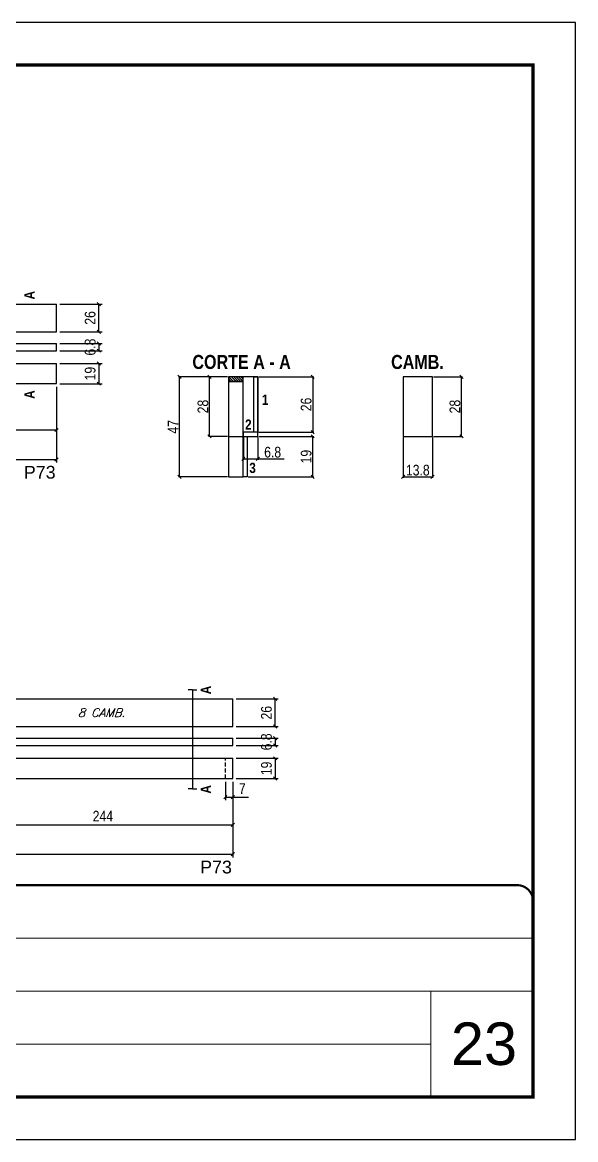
# Model space of a CAD drawing. Extents: x 3309 to 9563, y -2522 to 14608.
# Drawn here: x 7458 to 7978, y 7815 to 8865 of the extents above; entities that cross this region are included whole.
import ezdxf

# ---------------------------------------------------------------- set-up
doc = ezdxf.new("R2010")
doc.units = 0
for name, pattern in [('CONTINUO', [0]), ('DASHED', [0.75, 0.5, -0.25]), ('HIDDEN', [0.375, 0.25, -0.125])]:
    doc.linetypes.add(name, pattern=pattern)
for name, color, linetype in [('5', 5, 'Continuous'), ('COTA', 241, 'Continuous'), ('detalhes', 4, 'Continuous'), ('NOMENCLATURA', 7, 'Continuous'), ('Painéis', 200, 'Continuous'), ('SARR_2.2x7', 40, 'Continuous'), ('SARR_3.5x7', 81, 'Continuous'), ('texto', 7, 'Continuous')]:
    doc.layers.add(name, color=color, linetype=linetype)
for name, color, linetype, lineweight in [('CARIMBO', 255, 'Continuous', 9), ('Folhas', 255, 'Continuous', 9), ('SARRAFO DE PRESSAO', 251, 'DASHED', 9)]:
    doc.layers.add(name, color=color, linetype=linetype, lineweight=lineweight)
doc.layers.add('Laje_Perimetro', color=7, linetype='Continuous', plot=False)
doc.styles.add('ARIAL', font='arial.ttf')
doc.styles.add('COTA TECNICA', font='techl___.ttf', dxfattribs={"height": 10})
doc.styles.add('COTA TECNICA 2X', font='techl___.ttf', dxfattribs={"height": 10})
doc.styles.add('Romans', font='romans.shx')
doc.styles.get("Standard").update_dxf_attribs({"font": 'arial.ttf'})
doc.styles.add('TECNICA', font='techb___.ttf', dxfattribs={"height": 10})
doc.styles.add('Tecnologia', font='')
doc.styles.get('Tecnologia').set_extended_font_data('Forgotten Futurist')
doc.dimstyles.new('PAINEL', dxfattribs={"dimtxt": 10, "dimasz": 3, "dimexe": 3, "dimexo": 3, "dimgap": 3, "dimtad": 1, "dimdec": 1, "dimzin": 12, "dimdsep": 46, "dimtxsty": 'COTA TECNICA', "dimblk1": 'OBLIQUE', "dimblk2": 'OBLIQUE', "dimsah": 1, "dimcen": 0.9, "dimclrd": 4, "dimclre": 4, "dimclrt": 240, "dimadec": 1, "dimazin": 3, "dimtfac": 1, "dimtdec": 1, "dimtmove": 0, "dimatfit": 3, "dimfxl": 1, "dimtolj": 1, "dimtzin": 12, "dimarcsym": 0})
doc.dimstyles.new('SECAO', dxfattribs={"dimscale": 0.333333, "dimtxt": 5, "dimasz": 9, "dimexe": 3, "dimexo": 3, "dimgap": 3, "dimtad": 1, "dimdec": 1, "dimlfac": 0.5, "dimzin": 12, "dimdsep": 46, "dimtxsty": 'COTA TECNICA 2X', "dimblk1": 'OBLIQUE', "dimblk2": 'OBLIQUE', "dimsah": 1, "dimcen": 0.9, "dimclrd": 4, "dimclre": 4, "dimclrt": 240, "dimadec": 1, "dimazin": 3, "dimtfac": 1, "dimtdec": 1, "dimtmove": 0, "dimatfit": 3, "dimfxl": 1, "dimtolj": 1, "dimtzin": 12, "dimarcsym": 0})

# ---------------------------------------------------------------- blocks, each defined once
blk = doc.blocks.new('9999999999')
at = {"color": 30, "linetype": 'CONTINUO'}
for p, q in [((98564.6, 34230.2), (98564.6, 34429.4)), ((98564.6, 34379.6), (99584, 34379.6)), ((98564.6, 34329.8), (99488, 34329.8)), ((99584, 34329.8), (99488, 34329.8)), ((99488, 34329.8), (99488, 34230.2)), ((98564.6, 34280), (99488, 34280))]:
    blk.add_line(p, q, dxfattribs=at)
at = {"color": 30, "linetype": 'CONTINUO', "const_width": 2}
blk.add_lwpolyline([(99584, 34230.2), (99584, 34414.4, 0.414214), (99569, 34429.4), (98229, 34429.4, 0.414214), (98214, 34414.4), (98214, 34245.2, 0.414214), (98229, 34230.2), (99584, 34230.2)], format="xyb", dxfattribs=at)
at = {"layer": 'Folhas'}
blk.add_lwpolyline([(98139, 34190.2), (99624, 34190.2), (99624, 35240.2), (98139, 35240.2)], close=True, dxfattribs=at)
at = {"layer": 'Folhas', "color": 30, "const_width": 3}
blk.add_lwpolyline([(98214, 34230.2), (99584, 34230.2), (99584, 35200.2), (98214, 35200.2)], close=True, dxfattribs=at)
at = {"color": 7, "linetype": 'Continuous', "ltscale": 5, "style": 'ARIAL'}
for s, height, p in [('SKR', 15.48, (98837.7, 34393.1)), ('LEAF LOEFGREN', 15.483, (98837.7, 34343.3)), ('4°PAVIMENTO', 15.483, (98837.7, 34293.5)), ('NOVA SISTEMAS CONSTRUTIVOS', 11.059, (98263.2, 34267.2)), ('LATERAIS DE VIGAS', 15.483, (98837.7, 34243.7))]:
    blk.add_text(s, height=height, dxfattribs=at).set_placement(p)
at = {"layer": 'Folhas', "color": 7, "style": 'Tecnologia', "width": 1.5}
for s, p in [('CLIENTE:', (98573.7, 34397.2)), ('OBRA:', (98573.7, 34347.3)), ('PAVIMENTO:', (98573.7, 34297.5)), ('PROJETO:', (98573.7, 34247.7))]:
    blk.add_text(s, height=14, dxfattribs=at).set_placement(p)
blk = doc.blocks.new('_Oblique')
at = {"color": 0, "linetype": 'ByBlock', "lineweight": -2}
blk.add_line((-0.5, -0.5), (0.5, 0.5), dxfattribs=at)
blk = doc.blocks.new('*D2593')
at = {"layer": 'COTA', "color": 4, "lineweight": -2, "transparency": 16777216}
for p, q in [((7680.5, 8531.9), (7732, 8531.9)), ((7731, 8531.9), (7731, 8479.9)), ((7680.5, 8479.9), (7732, 8479.9))]:
    blk.add_line(p, q, dxfattribs=at)
at = {"layer": 'Defpoints', "color": 0, "transparency": 16777216}
for p in [(7679.5, 8531.9), (7679.5, 8479.9), (7731, 8479.9)]:
    blk.add_point(p, dxfattribs=at)
at = {"layer": 'COTA', "color": 4, "lineweight": -2, "transparency": 16777216, "xscale": 3, "yscale": 3, "zscale": 3}
for p, rotation in [((7731, 8531.9), 90), ((7731, 8479.9), 270)]:
    blk.add_blockref('_Oblique', p, dxfattribs=dict(at, rotation=rotation))
at = {"layer": 'COTA', "color": 240, "transparency": 16777216, "insert": (7724.9, 8505.9), "char_height": 10, "attachment_point": 5, "rotation": 90, "style": 'COTA TECNICA 2X'}
blk.add_mtext('\\A1;26', dxfattribs=at)
blk = doc.blocks.new('*D2594')
at = {"layer": 'COTA', "color": 4, "lineweight": -2, "transparency": 16777216}
for p, q in [((7680.5, 8475.9), (7732, 8475.9)), ((7731, 8437.9), (7731, 8475.9)), ((7670.5, 8437.9), (7732, 8437.9))]:
    blk.add_line(p, q, dxfattribs=at)
at = {"layer": 'Defpoints', "color": 0, "transparency": 16777216}
for p in [(7679.5, 8475.9), (7731, 8475.9), (7669.5, 8437.9)]:
    blk.add_point(p, dxfattribs=at)
at = {"layer": 'COTA', "color": 4, "lineweight": -2, "transparency": 16777216, "xscale": 3, "yscale": 3, "zscale": 3}
for p, rotation in [((7731, 8475.9), 90), ((7731, 8437.9), 270)]:
    blk.add_blockref('_Oblique', p, dxfattribs=dict(at, rotation=rotation))
at = {"layer": 'COTA', "color": 240, "transparency": 16777216, "insert": (7724.9, 8456.9), "char_height": 10, "attachment_point": 5, "rotation": 90, "style": 'COTA TECNICA 2X'}
blk.add_mtext('\\A1;19', dxfattribs=at)
blk = doc.blocks.new('*D2596')
at = {"layer": 'COTA', "color": 4, "lineweight": -2, "transparency": 16777216}
for p, q in [((7650.9, 8531.9), (7604.9, 8531.9)), ((7605.9, 8437.9), (7605.9, 8531.9)), ((7650.9, 8437.9), (7604.9, 8437.9))]:
    blk.add_line(p, q, dxfattribs=at)
at = {"layer": 'Defpoints', "color": 0, "transparency": 16777216}
for p in [(7605.9, 8531.9), (7651.9, 8531.9), (7651.9, 8437.9)]:
    blk.add_point(p, dxfattribs=at)
at = {"layer": 'COTA', "color": 4, "lineweight": -2, "transparency": 16777216, "xscale": 3, "yscale": 3, "zscale": 3}
for p, rotation in [((7605.9, 8531.9), 90), ((7605.9, 8437.9), 270)]:
    blk.add_blockref('_Oblique', p, dxfattribs=dict(at, rotation=rotation))
at = {"layer": 'COTA', "color": 240, "transparency": 16777216, "insert": (7599.9, 8484.9), "char_height": 10, "attachment_point": 5, "rotation": 90, "style": 'COTA TECNICA 2X'}
blk.add_mtext('\\A1;47', dxfattribs=at)
blk = doc.blocks.new('*D2598')
at = {"layer": 'COTA', "color": 4, "lineweight": -2, "transparency": 16777216}
for p, q in [((7815.9, 8474.9), (7815.9, 8436.9)), ((7843.5, 8474.9), (7843.5, 8436.9)), ((7815.9, 8437.9), (7843.5, 8437.9))]:
    blk.add_line(p, q, dxfattribs=at)
at = {"layer": 'Defpoints', "color": 0, "transparency": 16777216}
for p in [(7815.9, 8475.9), (7843.5, 8475.9), (7843.5, 8437.9)]:
    blk.add_point(p, dxfattribs=at)
at = {"layer": 'COTA', "color": 4, "lineweight": -2, "transparency": 16777216, "xscale": 3, "yscale": 3, "zscale": 3, "rotation": 180}
blk.add_blockref('_Oblique', (7815.9, 8437.9), dxfattribs=at)
at = {"layer": 'COTA', "color": 4, "lineweight": -2, "transparency": 16777216, "xscale": 3, "yscale": 3, "zscale": 3}
blk.add_blockref('_Oblique', (7843.5, 8437.9), dxfattribs=at)
at = {"layer": 'COTA', "color": 240, "transparency": 16777216, "insert": (7829.7, 8444.1), "char_height": 10, "attachment_point": 5, "style": 'COTA TECNICA 2X'}
blk.add_mtext('\\A1;13.8', dxfattribs=at)
blk = doc.blocks.new('*D2599')
at = {"layer": 'COTA', "color": 4, "lineweight": -2, "transparency": 16777216}
for p, q in [((7844.5, 8531.9), (7871.7, 8531.9)), ((7870.7, 8475.9), (7870.7, 8531.9)), ((7844.5, 8475.9), (7871.7, 8475.9))]:
    blk.add_line(p, q, dxfattribs=at)
at = {"layer": 'Defpoints', "color": 0, "transparency": 16777216}
for p in [(7843.5, 8531.9), (7870.7, 8531.9), (7843.5, 8475.9)]:
    blk.add_point(p, dxfattribs=at)
at = {"layer": 'COTA', "color": 4, "lineweight": -2, "transparency": 16777216, "xscale": 3, "yscale": 3, "zscale": 3}
for p, rotation in [((7870.7, 8531.9), 90), ((7870.7, 8475.9), 270)]:
    blk.add_blockref('_Oblique', p, dxfattribs=dict(at, rotation=rotation))
at = {"layer": 'COTA', "color": 240, "transparency": 16777216, "insert": (7864.6, 8503.9), "char_height": 10, "attachment_point": 5, "rotation": 90, "style": 'COTA TECNICA 2X'}
blk.add_mtext('\\A1;28', dxfattribs=at)
blk = doc.blocks.new('*D2600')
at = {"layer": 'COTA', "color": 4, "lineweight": -2, "transparency": 16777216}
for p, q in [((7650.9, 8531.9), (7633.1, 8531.9)), ((7634.1, 8475.9), (7634.1, 8531.9)), ((7650.9, 8475.9), (7633.1, 8475.9))]:
    blk.add_line(p, q, dxfattribs=at)
at = {"layer": 'Defpoints', "color": 0, "transparency": 16777216}
for p in [(7634.1, 8531.9), (7651.9, 8531.9), (7651.9, 8475.9)]:
    blk.add_point(p, dxfattribs=at)
at = {"layer": 'COTA', "color": 4, "lineweight": -2, "transparency": 16777216, "xscale": 3, "yscale": 3, "zscale": 3}
for p, rotation in [((7634.1, 8531.9), 90), ((7634.1, 8475.9), 270)]:
    blk.add_blockref('_Oblique', p, dxfattribs=dict(at, rotation=rotation))
at = {"layer": 'COTA', "color": 240, "transparency": 16777216, "insert": (7628, 8503.9), "char_height": 10, "attachment_point": 5, "rotation": 90, "style": 'COTA TECNICA 2X'}
blk.add_mtext('\\A1;28', dxfattribs=at)
blk = doc.blocks.new('*D2601')
at = {"layer": 'COTA', "color": 4, "lineweight": -2, "transparency": 16777216}
for p, q in [((7665.9, 8474.9), (7665.9, 8453.8)), ((7679.5, 8474.9), (7679.5, 8453.8)), ((7665.9, 8454.8), (7679.5, 8454.8)), ((7679.5, 8454.8), (7704.2, 8454.8))]:
    blk.add_line(p, q, dxfattribs=at)
at = {"layer": 'Defpoints', "color": 0, "transparency": 16777216}
for p in [(7665.9, 8475.9), (7679.5, 8475.9), (7679.5, 8454.8)]:
    blk.add_point(p, dxfattribs=at)
at = {"layer": 'COTA', "color": 4, "lineweight": -2, "transparency": 16777216, "xscale": 3, "yscale": 3, "zscale": 3, "rotation": 180}
blk.add_blockref('_Oblique', (7665.9, 8454.8), dxfattribs=at)
at = {"layer": 'COTA', "color": 4, "lineweight": -2, "transparency": 16777216, "xscale": 3, "yscale": 3, "zscale": 3}
blk.add_blockref('_Oblique', (7679.5, 8454.8), dxfattribs=at)
at = {"layer": 'COTA', "color": 240, "transparency": 16777216, "insert": (7693.4, 8461), "char_height": 10, "attachment_point": 5, "style": 'COTA TECNICA 2X'}
blk.add_mtext('\\A1;6.8', dxfattribs=at)
blk = doc.blocks.new('*D2602')
at = {"layer": 'COTA', "color": 4, "linetype": 'ByBlock', "lineweight": -2, "transparency": 16777216}
for p, q in [((7246.5, 8522.4), (7246.5, 8478.9)), ((7490.5, 8522.4), (7490.5, 8478.9)), ((7246.5, 8481.9), (7490.5, 8481.9))]:
    blk.add_line(p, q, dxfattribs=at)
at = {"layer": 'Defpoints', "color": 0, "linetype": 'ByBlock', "transparency": 16777216}
for p in [(7246.5, 8525.4), (7490.5, 8525.4), (7490.5, 8481.9)]:
    blk.add_point(p, dxfattribs=at)
at = {"layer": 'COTA', "color": 4, "linetype": 'ByBlock', "lineweight": -2, "transparency": 16777216, "xscale": 3, "yscale": 3, "zscale": 3, "rotation": 180}
blk.add_blockref('_Oblique', (7246.5, 8481.9), dxfattribs=at)
at = {"layer": 'COTA', "color": 4, "linetype": 'ByBlock', "lineweight": -2, "transparency": 16777216, "xscale": 3, "yscale": 3, "zscale": 3}
blk.add_blockref('_Oblique', (7490.5, 8481.9), dxfattribs=at)
at = {"layer": 'COTA', "color": 240, "linetype": 'ByBlock', "transparency": 16777216, "insert": (7368.5, 8490), "char_height": 10, "attachment_point": 5, "style": 'COTA TECNICA'}
blk.add_mtext('\\A1;244', dxfattribs=at)
blk = doc.blocks.new('*D2604')
at = {"layer": 'COTA', "color": 4, "linetype": 'ByBlock', "lineweight": -2, "transparency": 16777216}
for p, q in [((6671.5, 8522.4), (6671.5, 8451.2)), ((7490.5, 8522.4), (7490.5, 8451.2)), ((6671.5, 8454.2), (7490.5, 8454.2))]:
    blk.add_line(p, q, dxfattribs=at)
at = {"layer": 'Defpoints', "color": 0, "linetype": 'ByBlock', "transparency": 16777216}
for p in [(6671.5, 8525.4), (7490.5, 8525.4), (7490.5, 8454.2)]:
    blk.add_point(p, dxfattribs=at)
at = {"layer": 'COTA', "color": 4, "linetype": 'ByBlock', "lineweight": -2, "transparency": 16777216, "xscale": 3, "yscale": 3, "zscale": 3, "rotation": 180}
blk.add_blockref('_Oblique', (6671.5, 8454.2), dxfattribs=at)
at = {"layer": 'COTA', "color": 4, "linetype": 'ByBlock', "lineweight": -2, "transparency": 16777216, "xscale": 3, "yscale": 3, "zscale": 3}
blk.add_blockref('_Oblique', (7490.5, 8454.2), dxfattribs=at)
at = {"layer": 'COTA', "color": 240, "linetype": 'ByBlock', "transparency": 16777216, "insert": (7081, 8462.3), "char_height": 10, "attachment_point": 5, "style": 'COTA TECNICA'}
blk.add_mtext('\\A1;819', dxfattribs=at)
blk = doc.blocks.new('*D2608')
at = {"layer": 'COTA', "color": 4, "lineweight": -2, "transparency": 16777216}
for p, q in [((7493.5, 8544.4), (7533.2, 8544.4)), ((7530.2, 8544.4), (7530.2, 8525.4)), ((7493.5, 8525.4), (7533.2, 8525.4))]:
    blk.add_line(p, q, dxfattribs=at)
at = {"layer": 'Defpoints', "color": 0, "transparency": 16777216}
for p in [(7490.5, 8544.4), (7490.5, 8525.4), (7530.2, 8525.4)]:
    blk.add_point(p, dxfattribs=at)
at = {"layer": 'COTA', "color": 4, "lineweight": -2, "transparency": 16777216, "xscale": 3, "yscale": 3, "zscale": 3}
for p, rotation in [((7530.2, 8544.4), 90), ((7530.2, 8525.4), 270)]:
    blk.add_blockref('_Oblique', p, dxfattribs=dict(at, rotation=rotation))
at = {"layer": 'COTA', "color": 240, "transparency": 16777216, "insert": (7522.1, 8534.9), "char_height": 10, "attachment_point": 5, "rotation": 90, "style": 'COTA TECNICA'}
blk.add_mtext('\\A1;19', dxfattribs=at)
blk = doc.blocks.new('*D2606')
at = {"layer": 'COTA', "color": 4, "lineweight": -2, "transparency": 16777216}
for p, q in [((7493.5, 8600.2), (7533.2, 8600.2)), ((7530.2, 8574.2), (7530.2, 8600.2)), ((7493.5, 8574.2), (7533.2, 8574.2))]:
    blk.add_line(p, q, dxfattribs=at)
at = {"layer": 'Defpoints', "color": 0, "transparency": 16777216}
for p in [(7490.5, 8600.2), (7530.2, 8600.2), (7490.5, 8574.2)]:
    blk.add_point(p, dxfattribs=at)
at = {"layer": 'COTA', "color": 4, "lineweight": -2, "transparency": 16777216, "xscale": 3, "yscale": 3, "zscale": 3}
for p, rotation in [((7530.2, 8600.2), 90), ((7530.2, 8574.2), 270)]:
    blk.add_blockref('_Oblique', p, dxfattribs=dict(at, rotation=rotation))
at = {"layer": 'COTA', "color": 240, "transparency": 16777216, "insert": (7522.1, 8587.2), "char_height": 10, "attachment_point": 5, "rotation": 90, "style": 'COTA TECNICA'}
blk.add_mtext('\\A1;26', dxfattribs=at)
blk = doc.blocks.new('*D2607')
at = {"layer": 'COTA', "color": 4, "lineweight": -2, "transparency": 16777216}
for p, q in [((7493.5, 8563.2), (7533.2, 8563.2)), ((7530.2, 8563.2), (7530.2, 8556.4)), ((7493.5, 8556.4), (7533.2, 8556.4))]:
    blk.add_line(p, q, dxfattribs=at)
at = {"layer": 'Defpoints', "color": 0, "transparency": 16777216}
for p in [(7490.5, 8563.2), (7490.5, 8556.4), (7530.2, 8556.4)]:
    blk.add_point(p, dxfattribs=at)
at = {"layer": 'COTA', "color": 4, "lineweight": -2, "transparency": 16777216, "xscale": 3, "yscale": 3, "zscale": 3}
for p, rotation in [((7530.2, 8563.2), 90), ((7530.2, 8556.4), 270)]:
    blk.add_blockref('_Oblique', p, dxfattribs=dict(at, rotation=rotation))
at = {"layer": 'COTA', "color": 240, "transparency": 16777216, "insert": (7522.1, 8559.8), "char_height": 10, "attachment_point": 5, "rotation": 90, "style": 'COTA TECNICA'}
blk.add_mtext('\\A1;6.8', dxfattribs=at)
blk = doc.blocks.new('*D2623')
at = {"layer": 'COTA', "color": 4, "linetype": 'ByBlock', "lineweight": -2, "transparency": 16777216}
for p, q in [((7412, 8151.4), (7412, 8107.9)), ((7656, 8151.4), (7656, 8107.9)), ((7412, 8110.9), (7656, 8110.9))]:
    blk.add_line(p, q, dxfattribs=at)
at = {"layer": 'Defpoints', "color": 0, "linetype": 'ByBlock', "transparency": 16777216}
for p in [(7412, 8154.4), (7656, 8154.4), (7656, 8110.9)]:
    blk.add_point(p, dxfattribs=at)
at = {"layer": 'COTA', "color": 4, "linetype": 'ByBlock', "lineweight": -2, "transparency": 16777216, "xscale": 3, "yscale": 3, "zscale": 3, "rotation": 180}
blk.add_blockref('_Oblique', (7412, 8110.9), dxfattribs=at)
at = {"layer": 'COTA', "color": 4, "linetype": 'ByBlock', "lineweight": -2, "transparency": 16777216, "xscale": 3, "yscale": 3, "zscale": 3}
blk.add_blockref('_Oblique', (7656, 8110.9), dxfattribs=at)
at = {"layer": 'COTA', "color": 240, "linetype": 'ByBlock', "transparency": 16777216, "insert": (7534, 8119), "char_height": 10, "attachment_point": 5, "style": 'COTA TECNICA'}
blk.add_mtext('\\A1;244', dxfattribs=at)
blk = doc.blocks.new('*D2626')
at = {"layer": 'COTA', "color": 4, "linetype": 'ByBlock', "lineweight": -2, "transparency": 16777216}
for p, q in [((6671.5, 8151.4), (6671.5, 8080.2)), ((7656, 8151.4), (7656, 8080.2)), ((6671.5, 8083.2), (7656, 8083.2))]:
    blk.add_line(p, q, dxfattribs=at)
at = {"layer": 'Defpoints', "color": 0, "linetype": 'ByBlock', "transparency": 16777216}
for p in [(6671.5, 8154.4), (7656, 8154.4), (7656, 8083.2)]:
    blk.add_point(p, dxfattribs=at)
at = {"layer": 'COTA', "color": 4, "linetype": 'ByBlock', "lineweight": -2, "transparency": 16777216, "xscale": 3, "yscale": 3, "zscale": 3, "rotation": 180}
blk.add_blockref('_Oblique', (6671.5, 8083.2), dxfattribs=at)
at = {"layer": 'COTA', "color": 4, "linetype": 'ByBlock', "lineweight": -2, "transparency": 16777216, "xscale": 3, "yscale": 3, "zscale": 3}
blk.add_blockref('_Oblique', (7656, 8083.2), dxfattribs=at)
at = {"layer": 'COTA', "color": 240, "linetype": 'ByBlock', "transparency": 16777216, "insert": (7163.8, 8091.3), "char_height": 10, "attachment_point": 5, "style": 'COTA TECNICA'}
blk.add_mtext('\\A1;984.5', dxfattribs=at)
blk = doc.blocks.new('*D2628')
at = {"layer": 'COTA', "color": 4, "lineweight": -2, "transparency": 16777216}
for p, q in [((7659, 8173.4), (7698.7, 8173.4)), ((7695.7, 8173.4), (7695.7, 8154.4)), ((7659, 8154.4), (7698.7, 8154.4))]:
    blk.add_line(p, q, dxfattribs=at)
at = {"layer": 'Defpoints', "color": 0, "transparency": 16777216}
for p in [(7656, 8173.4), (7656, 8154.4), (7695.7, 8154.4)]:
    blk.add_point(p, dxfattribs=at)
at = {"layer": 'COTA', "color": 4, "lineweight": -2, "transparency": 16777216, "xscale": 3, "yscale": 3, "zscale": 3}
for p, rotation in [((7695.7, 8173.4), 90), ((7695.7, 8154.4), 270)]:
    blk.add_blockref('_Oblique', p, dxfattribs=dict(at, rotation=rotation))
at = {"layer": 'COTA', "color": 240, "transparency": 16777216, "insert": (7687.6, 8163.9), "char_height": 10, "attachment_point": 5, "rotation": 90, "style": 'COTA TECNICA'}
blk.add_mtext('\\A1;19', dxfattribs=at)
blk = doc.blocks.new('*D2629')
at = {"layer": 'COTA', "color": 4, "lineweight": -2, "transparency": 16777216}
for p, q in [((7659, 8229.2), (7698.7, 8229.2)), ((7695.7, 8203.2), (7695.7, 8229.2)), ((7659, 8203.2), (7698.7, 8203.2))]:
    blk.add_line(p, q, dxfattribs=at)
at = {"layer": 'Defpoints', "color": 0, "transparency": 16777216}
for p in [(7656, 8229.2), (7695.7, 8229.2), (7656, 8203.2)]:
    blk.add_point(p, dxfattribs=at)
at = {"layer": 'COTA', "color": 4, "lineweight": -2, "transparency": 16777216, "xscale": 3, "yscale": 3, "zscale": 3}
for p, rotation in [((7695.7, 8229.2), 90), ((7695.7, 8203.2), 270)]:
    blk.add_blockref('_Oblique', p, dxfattribs=dict(at, rotation=rotation))
at = {"layer": 'COTA', "color": 240, "transparency": 16777216, "insert": (7687.6, 8216.2), "char_height": 10, "attachment_point": 5, "rotation": 90, "style": 'COTA TECNICA'}
blk.add_mtext('\\A1;26', dxfattribs=at)
blk = doc.blocks.new('*D2630')
at = {"layer": 'COTA', "color": 4, "lineweight": -2, "transparency": 16777216}
for p, q in [((7659, 8192.2), (7698.7, 8192.2)), ((7695.7, 8192.2), (7695.7, 8185.4)), ((7659, 8185.4), (7698.7, 8185.4))]:
    blk.add_line(p, q, dxfattribs=at)
at = {"layer": 'Defpoints', "color": 0, "transparency": 16777216}
for p in [(7656, 8192.2), (7656, 8185.4), (7695.7, 8185.4)]:
    blk.add_point(p, dxfattribs=at)
at = {"layer": 'COTA', "color": 4, "lineweight": -2, "transparency": 16777216, "xscale": 3, "yscale": 3, "zscale": 3}
for p, rotation in [((7695.7, 8192.2), 90), ((7695.7, 8185.4), 270)]:
    blk.add_blockref('_Oblique', p, dxfattribs=dict(at, rotation=rotation))
at = {"layer": 'COTA', "color": 240, "transparency": 16777216, "insert": (7687.6, 8188.8), "char_height": 10, "attachment_point": 5, "rotation": 90, "style": 'COTA TECNICA'}
blk.add_mtext('\\A1;6.8', dxfattribs=at)
blk = doc.blocks.new('*D2634')
at = {"layer": 'COTA', "color": 4, "lineweight": -2, "transparency": 16777216}
for p, q in [((7649, 8151.4), (7649, 8133.9)), ((7656, 8151.4), (7656, 8133.9)), ((7649, 8136.9), (7656, 8136.9)), ((7656, 8136.9), (7670.8, 8136.9))]:
    blk.add_line(p, q, dxfattribs=at)
at = {"layer": 'Defpoints', "color": 0, "transparency": 16777216}
for p in [(7649, 8154.4), (7656, 8154.4), (7656, 8136.9)]:
    blk.add_point(p, dxfattribs=at)
at = {"layer": 'COTA', "color": 4, "lineweight": -2, "transparency": 16777216, "xscale": 3, "yscale": 3, "zscale": 3, "rotation": 180}
blk.add_blockref('_Oblique', (7649, 8136.9), dxfattribs=at)
at = {"layer": 'COTA', "color": 4, "lineweight": -2, "transparency": 16777216, "xscale": 3, "yscale": 3, "zscale": 3}
blk.add_blockref('_Oblique', (7656, 8136.9), dxfattribs=at)
at = {"layer": 'COTA', "color": 240, "transparency": 16777216, "insert": (7664.9, 8144.9), "char_height": 10, "attachment_point": 5, "style": 'COTA TECNICA'}
blk.add_mtext('\\A1;7', dxfattribs=at)

msp = doc.modelspace()

# ---------------------------------------------------------------- hatches: boundary and pattern name
at = {"layer": 'SARR_2.2x7'}
h = msp.add_hatch(dxfattribs=at)
h.set_pattern_fill('ANSI31', color=256, scale=0.5, angle=90)
h.set_pattern_definition([(135, (40760.2209, -114984.67), (-1.122532015, -1.122532015), [])])
h.paths.add_polyline_path([(7651.88, 8531.9), (7651.88, 8527.5), (7665.88, 8527.5), (7665.88, 8531.9)])

# ---------------------------------------------------------------- linework, layer by layer
at = {"layer": 'COTA'}
for p, q in [((7618.06, 8237.69), (7614.05, 8237.69)), ((7618.06, 8237.69), (7618.06, 8144.75)), ((7618.06, 8237.69), (7622.08, 8237.69)), ((7618.06, 8144.75), (7614.05, 8144.75)), ((7618.06, 8144.75), (7622.08, 8144.75))]:
    msp.add_line(p, q, dxfattribs=at)
at = {"layer": 'Laje_Perimetro'}
msp.add_lwpolyline([(7977.87, 8864.98), (6492.87, 8864.98), (6492.87, 7814.98), (7977.87, 7814.98)], close=True, dxfattribs=at)
at = {"layer": 'Painéis', "linetype": 'ByBlock'}
for p, q in [((6671.52, 8600.25), (7490.52, 8600.25)), ((7490.52, 8574.25), (7490.52, 8600.25)), ((6671.52, 8574.25), (7490.52, 8574.25)), ((6671.52, 8563.18), (7490.52, 8563.18)), ((7490.52, 8556.38), (7490.52, 8563.18)), ((6671.52, 8556.38), (7490.52, 8556.38)), ((6671.52, 8544.44), (7490.52, 8544.44)), ((7490.52, 8525.44), (7490.52, 8544.44)), ((6671.52, 8525.44), (7490.52, 8525.44)), ((6671.52, 8229.24), (7656.02, 8229.24)), ((7656.02, 8203.24), (7656.02, 8229.24)), ((6671.52, 8203.24), (7656.02, 8203.24)), ((6671.52, 8192.17), (7656.02, 8192.17)), ((7656.02, 8185.37), (7656.02, 8192.17)), ((6671.52, 8185.37), (7656.02, 8185.37)), ((6671.52, 8173.43), (7656.02, 8173.43)), ((7656.02, 8154.43), (7656.02, 8173.43)), ((6671.52, 8154.43), (7656.02, 8154.43))]:
    msp.add_line(p, q, dxfattribs=at)
at = {"layer": 'Painéis', "linetype": 'Continuous'}
for points in [[(7651.88, 8475.9), (7679.48, 8475.9), (7679.48, 8531.9), (7651.88, 8531.9)], [(7675.88, 8479.9), (7675.88, 8531.9), (7679.48, 8531.9), (7679.48, 8479.9)], [(7815.9, 8475.9), (7843.5, 8475.9), (7843.5, 8531.9), (7815.9, 8531.9)], [(7665.88, 8475.9), (7679.48, 8475.9), (7679.48, 8479.9), (7665.88, 8479.9)], [(7665.88, 8437.9), (7665.88, 8475.9), (7669.48, 8475.9), (7669.48, 8437.9)]]:
    msp.add_lwpolyline(points, close=True, dxfattribs=at)
at = {"layer": 'SARR_2.2x7', "linetype": 'HIDDEN', "ltscale": 15}
msp.add_line((7649.02, 8154.43), (7649.02, 8173.43), dxfattribs=at)
at = {"layer": 'SARR_2.2x7', "elevation": 0}
msp.add_lwpolyline([(7665.88, 8531.9), (7651.88, 8531.9), (7651.88, 8527.5), (7665.88, 8527.5)], close=True, dxfattribs=at)
at = {"layer": 'SARR_3.5x7'}
msp.add_lwpolyline([(7665.88, 8527.5), (7651.88, 8527.5), (7651.88, 8437.9), (7665.88, 8437.9)], close=True, dxfattribs=at)

# ---------------------------------------------------------------- block references
at = {"layer": 'SARRAFO DE PRESSAO', "color": 6, "linetype": 'ByBlock'}
msp.add_blockref('9999999999', (-91646.11, -26375.22), dxfattribs=at)

# ---------------------------------------------------------------- texts
at = {"layer": '5', "linetype": 'Continuous'}
for p in [(7459.84, 8436.18), (7625.34, 8065.17)]:
    msp.add_text('P73', height=12, rotation=359.99996, dxfattribs=at).set_placement(p)
at = {"layer": 'CARIMBO', "style": 'ARIAL'}
msp.add_text('23', height=40, dxfattribs=at).set_placement((7860.73, 7885.13))
at = {"layer": 'detalhes', "style": 'TECNICA'}
for p in [(7469.87, 8604.59), (7469.87, 8511.23), (7635.37, 8233.58), (7635.37, 8140.22)]:
    msp.add_text('A', height=9.6, rotation=90, dxfattribs=at).set_placement(p)
for s, p in [('1', (7683.25, 8505.5)), ('2', (7667.54, 8482.19)), ('3', (7671.48, 8441.47))]:
    msp.add_text(s, height=9.6, dxfattribs=at).set_placement(p)
at = {"layer": 'NOMENCLATURA', "style": 'TECNICA'}
for s, p in [('CORTE A - A', (7618.04, 8539.23)), ('CAMB.', (7804.61, 8539.23))]:
    msp.add_text(s, height=13.2, dxfattribs=at).set_placement(p)
at = {"layer": 'texto', "color": 2, "insert": (7532.61, 8216.24, 0), "char_height": 8, "attachment_point": 5, "style": 'Romans'}
msp.add_mtext('{\\Q19;\\C256;8 CAMB.}', dxfattribs=at)

# ---------------------------------------------------------------- dimensions: what is measured, and where the dimension line sits
at = {"layer": 'COTA'}
for base, p1, p2, dimstyle, picture, middle in [((7530.2, 8600.25), (7490.52, 8574.25), (7490.52, 8600.25), 'PAINEL', '*D2606', (7522.1, 8587.25)), ((7530.2, 8525.44), (7490.52, 8544.44), (7490.52, 8525.44), 'PAINEL', '*D2608', (7522.12, 8534.94)), ((7605.94, 8531.9), (7651.88, 8437.9), (7651.88, 8531.9), 'SECAO', '*D2596', (7599.87, 8484.9)), ((7634.07, 8531.9), (7651.88, 8475.9), (7651.88, 8531.9), 'SECAO', '*D2600', (7627.98, 8503.9)), ((7730.97, 8479.9), (7679.48, 8531.9), (7679.48, 8479.9), 'SECAO', '*D2593', (7724.87, 8505.9)), ((7870.65, 8531.9), (7843.5, 8475.9), (7843.5, 8531.9), 'SECAO', '*D2599', (7864.56, 8503.9)), ((7730.97, 8475.9), (7669.48, 8437.9), (7679.48, 8475.9), 'SECAO', '*D2594', (7724.88, 8456.9)), ((7695.7, 8229.24), (7656.02, 8203.24), (7656.02, 8229.24), 'PAINEL', '*D2629', (7687.6, 8216.24)), ((7695.7, 8154.43), (7656.02, 8173.43), (7656.02, 8154.43), 'PAINEL', '*D2628', (7687.62, 8163.93))]:
    dim = msp.add_linear_dim(base=base, p1=p1, p2=p2, angle=90, dimstyle=dimstyle, dxfattribs=at)
    dim.commit()
    dim.dimension.update_dxf_attribs({"geometry": picture, "text_midpoint": middle})
for base, p1, p2, picture, middle in [((7530.2, 8556.38), (7490.52, 8563.18), (7490.52, 8556.38), '*D2607', (7530.2, 8559.78)), ((7695.7, 8185.37), (7656.02, 8192.17), (7656.02, 8185.37), '*D2630', (7695.7, 8188.77))]:
    dim = msp.add_linear_dim(base=base, p1=p1, p2=p2, angle=90, dimstyle='PAINEL', dxfattribs=at)
    dim.commit()
    dim.dimension.update_dxf_attribs({"geometry": picture, "text_midpoint": middle, "dimtype": 160})
at = {"layer": 'COTA', "linetype": 'ByBlock'}
for base, p1, p2, picture, middle in [((7490.52, 8454.19), (6671.52, 8525.44), (7490.52, 8525.44), '*D2604', (7081.02, 8462.3)), ((7656.02, 8083.18), (6671.52, 8154.43), (7656.02, 8154.43), '*D2626', (7163.77, 8091.32))]:
    dim = msp.add_linear_dim(base=base, p1=p1, p2=p2, dimstyle='PAINEL', dxfattribs=at)
    dim.commit()
    dim.dimension.update_dxf_attribs({"geometry": picture, "text_midpoint": middle})
for base, p1, p2, picture, middle in [((7490.52, 8481.9), (7246.52, 8525.44), (7490.52, 8525.44), '*D2602', (7368.52, 8489.98)), ((7656.02, 8110.89), (7412.02, 8154.43), (7656.02, 8154.43), '*D2623', (7534.02, 8118.96))]:
    dim = msp.add_linear_dim(base=base, p1=p1, p2=p2, dimstyle='PAINEL', override={"dimtmove": 1}, dxfattribs=at)
    dim.commit()
    dim.dimension.update_dxf_attribs({"geometry": picture, "text_midpoint": middle})
at = {"layer": 'COTA'}
for base, p1, p2, dimstyle, picture, middle in [((7679.48, 8454.84), (7665.88, 8475.9), (7679.48, 8475.9), 'SECAO', '*D2601', (7693.35, 8460.97)), ((7843.5, 8437.9), (7815.9, 8475.9), (7843.5, 8475.9), 'SECAO', '*D2598', (7829.7, 8444.14)), ((7656.02, 8136.86), (7649.02, 8154.43), (7656.02, 8154.43), 'PAINEL', '*D2634', (7664.89, 8144.93))]:
    dim = msp.add_linear_dim(base=base, p1=p1, p2=p2, dimstyle=dimstyle, dxfattribs=at)
    dim.commit()
    dim.dimension.update_dxf_attribs({"geometry": picture, "text_midpoint": middle})

doc.saveas('drawing.dxf')
